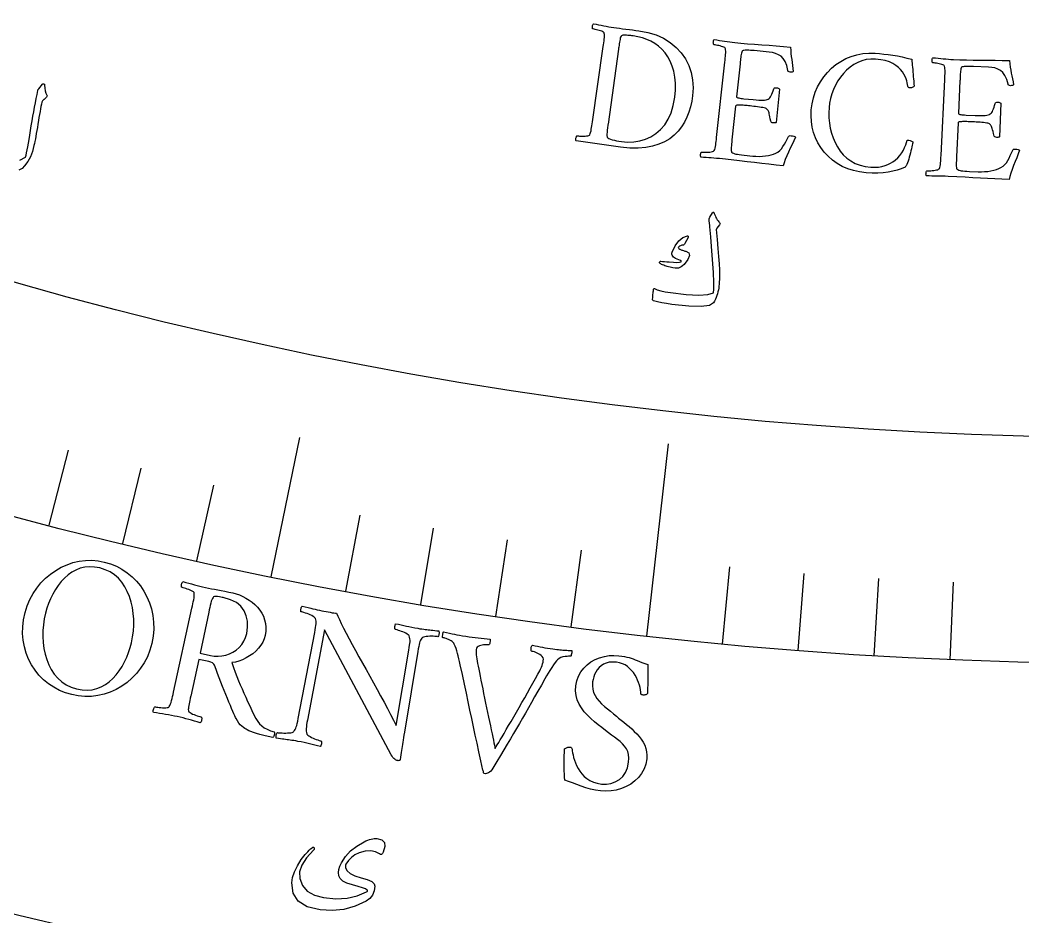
# Model space of a CAD drawing. Header units: millimetres. Extents: x -83 to 83, y -82 to 91.
# Drawn here: x -16.99 to -1.61, y -69.47 to -55.72 of the extents above; entities that cross this region are included whole.
import ezdxf

# ---------------------------------------------------------------- set-up
doc = ezdxf.new("R2010")
doc.units = ezdxf.units.MM
for name, color, linetype in [('CUT_OUTER', 1, 'Continuous'), ('ENGRAVE', 7, 'Continuous'), ('ENGRAVE_FINE', 8, 'Continuous'), ('TEXT', 5, 'Continuous')]:
    doc.layers.add(name, color=color, linetype=linetype)

msp = doc.modelspace()

# ---------------------------------------------------------------- linework, layer by layer
at = {"layer": 'CUT_OUTER'}
msp.add_arc((0, 0), 82.5, 179.648438, 0, dxfattribs=at)
at = {"layer": 'ENGRAVE'}
for points in [[(-13.1389, -64.258), (-12.7026, -62.1241)], [(-7.3814, -65.1708), (-7.0472, -62.2197)]]:
    msp.add_lwpolyline(points, dxfattribs=at)
for radius in [80.85, 80.85, 78.6844, 74.6625, 74.6625, 71.4862, 65.5875, 65.5875, 62.1225]:
    msp.add_circle((0, 0), radius, dxfattribs=at)
at = {"layer": 'ENGRAVE_FINE'}
for points in [[(-16.5449, -63.4664), (-16.2453, -62.3168)], [(-15.4145, -63.7504), (-15.1353, -62.5957)], [(-14.279, -64.0143), (-14.0204, -62.8548)], [(-11.9945, -64.4814), (-11.7772, -63.3134)], [(-10.8462, -64.6845), (-10.6497, -63.5128)], [(-9.6943, -64.8671), (-9.5187, -63.6922)], [(-8.5392, -65.0292), (-8.3846, -63.8513)], [(-6.2212, -65.2918), (-6.1085, -64.1091)], [(-5.0589, -65.3921), (-4.9672, -64.2076)], [(-3.8949, -65.4717), (-3.8244, -64.2858)], [(-2.7297, -65.5307), (-2.6803, -64.3437)]]:
    msp.add_lwpolyline(points, dxfattribs=at)
at = {"layer": 'TEXT'}
for points in [[(-7.5057, -55.8887), (-7.3668, -55.9145), (-7.2399, -55.953), (-7.1248, -56.0043), (-7.0215, -56.0685), (-6.9308, -56.1435), (-6.8533, -56.2272), (-6.7891, -56.3198), (-6.7383, -56.4213), (-6.7014, -56.5297), (-6.6792, -56.6432), (-6.6717, -56.7618), (-6.6791, -56.8855), (-6.6921, -56.9707), (-6.7108, -57.0541), (-6.7354, -57.1358), (-6.7657, -57.2158), (-6.8028, -57.2923), (-6.8477, -57.3636), (-6.9003, -57.4298), (-6.9607, -57.4908), (-7.0296, -57.5451), (-7.1078, -57.5914), (-7.1951, -57.6295), (-7.2917, -57.6596), (-7.3983, -57.6799), (-7.5157, -57.6889), (-7.6437, -57.6866), (-7.7823, -57.6729), (-8.4636, -57.5769), (-8.4675, -57.5696), (-8.4694, -57.5605), (-8.4695, -57.5495), (-8.4677, -57.5368), (-8.4647, -57.5241), (-8.4611, -57.5137), (-8.457, -57.5055), (-8.4523, -57.4995), (-8.4421, -57.5007), (-8.4284, -57.5019), (-8.4112, -57.5031), (-8.3904, -57.5043), (-8.368, -57.505), (-8.346, -57.5048), (-8.3244, -57.5036), (-8.3032, -57.5014), (-8.2845, -57.4983), (-8.2705, -57.4941), (-8.2611, -57.489), (-8.2564, -57.4828), (-8.2489, -57.4657), (-8.2422, -57.446), (-8.2365, -57.4237), (-8.2316, -57.3988), (-8.2271, -57.3721), (-8.2227, -57.3443), (-8.2183, -57.3155), (-8.2139, -57.2856), (-8.0485, -56.1322), (-8.0443, -56.1021), (-8.0404, -56.073), (-8.0368, -56.0447), (-8.0334, -56.0172), (-8.031, -55.9913), (-8.0302, -55.9679), (-8.0309, -55.9469), (-8.0331, -55.9283), (-8.0357, -55.92), (-8.0429, -55.9121), (-8.0549, -55.9045), (-8.0715, -55.8973), (-8.0909, -55.8906), (-8.1108, -55.8843), (-8.1313, -55.8784), (-8.1523, -55.8729), (-8.172, -55.8682), (-8.1884, -55.8645), (-8.2015, -55.8617), (-8.2113, -55.86), (-8.2139, -55.8529), (-8.2155, -55.8439), (-8.2158, -55.8329), (-8.2151, -55.8199), (-8.2131, -55.8072), (-8.2099, -55.7967), (-8.2055, -55.7885), (-8.1999, -55.7826), (-8.1597, -55.79), (-8.1199, -55.7975), (-8.0805, -55.8051), (-8.0414, -55.8128), (-8.0026, -55.8202), (-7.9641, -55.827), (-7.9258, -55.8333), (-7.8878, -55.8389), (-7.8467, -55.8446), (-7.8018, -55.8506), (-7.7532, -55.857), (-7.7009, -55.8636), (-7.648, -55.8702), (-7.5978, -55.8766), (-7.5504, -55.8828), (-7.5057, -55.8887)], [(-7.8153, -56.1707), (-7.9755, -57.3221), (-7.9771, -57.3333), (-7.979, -57.3474), (-7.9814, -57.3644), (-7.9842, -57.3844), (-7.9869, -57.4057), (-7.989, -57.4267), (-7.9906, -57.4475), (-7.9916, -57.468), (-7.9919, -57.4864), (-7.9915, -57.5008), (-7.9904, -57.5113), (-7.9885, -57.5178), (-7.9785, -57.5296), (-7.9622, -57.5405), (-7.9395, -57.5505), (-7.9105, -57.5596), (-7.8776, -57.5678), (-7.8434, -57.5751), (-7.8077, -57.5816), (-7.7707, -57.5871), (-7.6744, -57.5947), (-7.5807, -57.5913), (-7.4896, -57.5768), (-7.4013, -57.5512), (-7.3177, -57.5141), (-7.2406, -57.465), (-7.1701, -57.4039), (-7.1063, -57.3308), (-7.0513, -57.2451), (-7.0075, -57.1462), (-6.9748, -57.0342), (-6.9532, -56.909), (-6.9435, -56.7977), (-6.9426, -56.6942), (-6.9505, -56.5984), (-6.967, -56.5103), (-6.9911, -56.4295), (-7.0214, -56.3554), (-7.058, -56.2881), (-7.101, -56.2275), (-7.1491, -56.1735), (-7.2014, -56.126), (-7.258, -56.0849), (-7.3188, -56.0502), (-7.3827, -56.0215), (-7.449, -55.9982), (-7.5174, -55.9803), (-7.5881, -55.9678), (-7.598, -55.9666), (-7.6112, -55.9651), (-7.6279, -55.9632), (-7.648, -55.9611), (-7.6695, -55.9591), (-7.6904, -55.9578), (-7.7106, -55.957), (-7.7303, -55.9568), (-7.7477, -55.9578), (-7.7612, -55.9603), (-7.7707, -55.9645), (-7.7764, -55.9702), (-7.7821, -55.9847), (-7.7873, -56.0015), (-7.7919, -56.0207), (-7.7961, -56.0422), (-7.7999, -56.0652), (-7.8036, -56.0888), (-7.8072, -56.1129), (-7.8107, -56.1375), (-7.8113, -56.1417), (-7.8119, -56.1458), (-7.8124, -56.15), (-7.813, -56.1541), (-7.8136, -56.1583), (-7.8142, -56.1624), (-7.8147, -56.1666), (-7.8153, -56.1707)], [(-6.0331, -56.0696), (-5.9369, -56.0794), (-5.8358, -56.0884), (-5.7299, -56.0967), (-5.6191, -56.1042), (-5.5066, -56.1117), (-5.3955, -56.1198), (-5.2859, -56.1287), (-5.1777, -56.1382), (-5.1751, -56.1893), (-5.1712, -56.2385), (-5.1661, -56.2856), (-5.1597, -56.3307), (-5.1529, -56.3752), (-5.1465, -56.4203), (-5.1406, -56.4661), (-5.1349, -56.5126), (-5.1435, -56.5179), (-5.1544, -56.5213), (-5.1675, -56.5227), (-5.1828, -56.5222), (-5.1984, -56.5196), (-5.2097, -56.5148), (-5.2167, -56.508), (-5.2193, -56.4992), (-5.2365, -56.4224), (-5.2595, -56.3601), (-5.2882, -56.3123), (-5.3228, -56.279), (-5.3622, -56.2557), (-5.4055, -56.2375), (-5.4527, -56.2245), (-5.5038, -56.2167), (-5.7326, -56.1938), (-5.7425, -56.1929), (-5.7558, -56.1918), (-5.7725, -56.1905), (-5.7926, -56.1891), (-5.8142, -56.1878), (-5.8351, -56.1872), (-5.8554, -56.1871), (-5.875, -56.1876), (-5.8924, -56.1891), (-5.9058, -56.1921), (-5.9152, -56.1965), (-5.9207, -56.2024), (-5.9259, -56.217), (-5.9305, -56.2337), (-5.9345, -56.2526), (-5.9378, -56.2737), (-5.9408, -56.296), (-5.9436, -56.3187), (-5.9463, -56.3418), (-5.9489, -56.3652), (-5.9498, -56.3744), (-5.9507, -56.3826), (-5.9514, -56.3897), (-5.9521, -56.3958), (-6.0055, -56.9016), (-6.0037, -56.9068), (-5.9974, -56.9116), (-5.9866, -56.9157), (-5.9711, -56.9192), (-5.9528, -56.9224), (-5.9334, -56.9253), (-5.9129, -56.9279), (-5.8914, -56.9304), (-5.7507, -56.9447), (-5.705, -56.949), (-5.6646, -56.952), (-5.6295, -56.9537), (-5.5997, -56.9542), (-5.5743, -56.953), (-5.5523, -56.9497), (-5.5337, -56.9443), (-5.5186, -56.9368), (-5.5058, -56.927), (-5.4942, -56.9146), (-5.4837, -56.8997), (-5.4744, -56.8821), (-5.4653, -56.8616), (-5.4555, -56.8376), (-5.4451, -56.8102), (-5.4339, -56.7793), (-5.4297, -56.7712), (-5.4215, -56.7658), (-5.4095, -56.7633), (-5.3936, -56.7635), (-5.3783, -56.7659), (-5.3657, -56.7697), (-5.3556, -56.775), (-5.3481, -56.7819), (-5.3963, -57.2938), (-5.4037, -57.298), (-5.4138, -57.3005), (-5.4265, -57.3015), (-5.4418, -57.3007), (-5.4568, -57.298), (-5.4684, -57.2933), (-5.4767, -57.2863), (-5.4816, -57.2773), (-5.4874, -57.2401), (-5.4928, -57.2085), (-5.4979, -57.1823), (-5.5027, -57.1615), (-5.5072, -57.145), (-5.5116, -57.1312), (-5.516, -57.1203), (-5.5202, -57.1121), (-5.5248, -57.1056), (-5.5299, -57.0996), (-5.5355, -57.0941), (-5.5417, -57.089), (-5.5504, -57.083), (-5.5637, -57.0774), (-5.5815, -57.0722), (-5.6039, -57.0675), (-5.6292, -57.0631), (-5.6557, -57.0589), (-5.6835, -57.0549), (-5.7125, -57.0511), (-5.7418, -57.0475), (-5.7701, -57.0442), (-5.7977, -57.0412), (-5.8243, -57.0384), (-5.8429, -57.0366), (-5.8627, -57.0348), (-5.8838, -57.0331), (-5.906, -57.0314), (-5.9281, -57.03), (-5.9487, -57.029), (-5.9678, -57.0286), (-5.9853, -57.0287), (-6.0001, -57.0299), (-6.0109, -57.0327), (-6.0177, -57.0372), (-6.0204, -57.0433), (-6.075, -57.5602), (-6.0753, -57.5633), (-6.0757, -57.5671), (-6.0762, -57.5716), (-6.0767, -57.5769), (-6.0788, -57.5977), (-6.0811, -57.6214), (-6.0834, -57.6478), (-6.0859, -57.677), (-6.0875, -57.7044), (-6.0871, -57.7254), (-6.0848, -57.7398), (-6.0806, -57.7478), (-6.0668, -57.7582), (-6.0511, -57.7667), (-6.0337, -57.7736), (-6.0145, -57.7786), (-5.9915, -57.7829), (-5.9627, -57.7872), (-5.928, -57.7915), (-5.8875, -57.7959), (-5.7559, -57.8092), (-5.7069, -57.8128), (-5.6581, -57.8139), (-5.6093, -57.8125), (-5.5607, -57.8086), (-5.5145, -57.8022), (-5.473, -57.7932), (-5.4363, -57.7815), (-5.4042, -57.7674), (-5.3718, -57.7485), (-5.3424, -57.725), (-5.3162, -57.6969), (-5.2931, -57.664), (-5.2717, -57.628), (-5.2505, -57.5904), (-5.2295, -57.5512), (-5.2087, -57.5103), (-5.2036, -57.5034), (-5.1951, -57.499), (-5.1833, -57.4969), (-5.1682, -57.4972), (-5.1453, -57.5003), (-5.1268, -57.5051), (-5.1126, -57.5116), (-5.1028, -57.5198), (-5.1278, -57.5746), (-5.1539, -57.631), (-5.181, -57.6891), (-5.2092, -57.7488), (-5.2357, -57.8072), (-5.2579, -57.8615), (-5.2756, -57.9116), (-5.2889, -57.9576), (-5.3996, -57.947), (-5.5099, -57.9356), (-5.6197, -57.9233), (-5.7291, -57.9101), (-5.8418, -57.8964), (-5.9615, -57.8825), (-6.0883, -57.8682), (-6.2222, -57.8536), (-6.2686, -57.8489), (-6.3127, -57.8449), (-6.3544, -57.8416), (-6.3936, -57.8391), (-6.432, -57.8367), (-6.471, -57.8337), (-6.5107, -57.83), (-6.551, -57.8257), (-6.5551, -57.8186), (-6.5573, -57.8096), (-6.5578, -57.7986), (-6.5564, -57.7858), (-6.5538, -57.773), (-6.5506, -57.7625), (-6.5467, -57.7542), (-6.5422, -57.748), (-6.532, -57.7489), (-6.5183, -57.7496), (-6.501, -57.7503), (-6.4802, -57.7508), (-6.4578, -57.7507), (-6.4358, -57.7498), (-6.4142, -57.7478), (-6.3931, -57.745), (-6.3746, -57.7413), (-6.3607, -57.7366), (-6.3515, -57.7312), (-6.347, -57.7248), (-6.3401, -57.7075), (-6.3341, -57.6876), (-6.329, -57.6651), (-6.325, -57.6401), (-6.3214, -57.6132), (-6.3179, -57.5853), (-6.3145, -57.5564), (-6.3111, -57.5263), (-6.184, -56.368), (-6.1808, -56.3379), (-6.1778, -56.3086), (-6.1751, -56.2802), (-6.1727, -56.2526), (-6.1712, -56.2267), (-6.1711, -56.2032), (-6.1725, -56.1823), (-6.1754, -56.1638), (-6.1782, -56.1556), (-6.1857, -56.1479), (-6.1979, -56.1407), (-6.2148, -56.1341), (-6.2343, -56.128), (-6.2544, -56.1223), (-6.2751, -56.1171), (-6.2963, -56.1124), (-6.3162, -56.1083), (-6.3327, -56.1051), (-6.3459, -56.1028), (-6.3557, -56.1015), (-6.3586, -56.0945), (-6.3604, -56.0855), (-6.3611, -56.0745), (-6.3608, -56.0615), (-6.3592, -56.0487), (-6.3564, -56.0381), (-6.3523, -56.0298), (-6.3469, -56.0237), (-6.3065, -56.0298), (-6.2664, -56.0359), (-6.2268, -56.0422), (-6.1874, -56.0486), (-6.1484, -56.0547), (-6.1097, -56.0603), (-6.0712, -56.0652), (-6.0331, -56.0696)], [(-3.8811, -56.2344), (-3.8149, -56.2396), (-3.7474, -56.2462), (-3.6784, -56.2543), (-3.6079, -56.2637), (-3.5365, -56.2753), (-3.4647, -56.2895), (-3.3926, -56.3065), (-3.3201, -56.3262), (-3.3197, -56.3299), (-3.3186, -56.3407), (-3.3166, -56.3587), (-3.3139, -56.384), (-3.3108, -56.4141), (-3.3076, -56.4466), (-3.3045, -56.4816), (-3.3012, -56.5191), (-3.298, -56.5569), (-3.2949, -56.5929), (-3.2918, -56.6272), (-3.2888, -56.6598), (-3.2862, -56.6882), (-3.2845, -56.7101), (-3.2836, -56.7254), (-3.2835, -56.7343), (-3.2838, -56.7398), (-3.2869, -56.7453), (-3.2927, -56.7505), (-3.3013, -56.7556), (-3.3113, -56.7599), (-3.3217, -56.7628), (-3.3323, -56.7643), (-3.3432, -56.7644), (-3.3524, -56.7633), (-3.3609, -56.7612), (-3.3687, -56.7581), (-3.3757, -56.754), (-3.3783, -56.7364), (-3.3826, -56.7144), (-3.3886, -56.6882), (-3.3961, -56.6576), (-3.4065, -56.6245), (-3.421, -56.5904), (-3.4395, -56.5553), (-3.462, -56.5193), (-3.4897, -56.4839), (-3.5234, -56.4507), (-3.5632, -56.4198), (-3.6092, -56.3911), (-3.6624, -56.3662), (-3.7243, -56.3468), (-3.7946, -56.3329), (-3.8736, -56.3245), (-3.9458, -56.3238), (-4.0153, -56.3317), (-4.082, -56.3484), (-4.146, -56.3738), (-4.2067, -56.4066), (-4.2637, -56.4455), (-4.3169, -56.4907), (-4.3664, -56.5421), (-4.4116, -56.5983), (-4.452, -56.658), (-4.4876, -56.7213), (-4.5183, -56.788), (-4.5438, -56.8569), (-4.5637, -56.9263), (-4.5779, -56.9964), (-4.5864, -57.0671), (-4.5901, -57.1464), (-4.5883, -57.2254), (-4.5811, -57.3041), (-4.5684, -57.3825), (-4.55, -57.4593), (-4.5257, -57.5327), (-4.4954, -57.603), (-4.4592, -57.67), (-4.4168, -57.7325), (-4.3684, -57.7891), (-4.3137, -57.8397), (-4.2529, -57.8845), (-4.1857, -57.9219), (-4.112, -57.9504), (-4.0318, -57.9699), (-3.9451, -57.9805), (-3.8841, -57.9822), (-3.8275, -57.9786), (-3.7754, -57.9698), (-3.7277, -57.9557), (-3.684, -57.938), (-3.6439, -57.9183), (-3.6074, -57.8967), (-3.5745, -57.873), (-3.5344, -57.838), (-3.4998, -57.8006), (-3.4707, -57.7607), (-3.4471, -57.7183), (-3.4277, -57.6761), (-3.4113, -57.6365), (-3.398, -57.5995), (-3.3875, -57.5651), (-3.3643, -57.5658), (-3.3424, -57.5706), (-3.3217, -57.5795), (-3.3023, -57.5925), (-3.3036, -57.6046), (-3.3065, -57.6216), (-3.3108, -57.6434), (-3.3166, -57.67), (-3.3235, -57.6996), (-3.3309, -57.7304), (-3.339, -57.7624), (-3.3477, -57.7956), (-3.3568, -57.8284), (-3.3662, -57.8592), (-3.3758, -57.8881), (-3.3856, -57.9151), (-3.3953, -57.9387), (-3.4043, -57.9574), (-3.4127, -57.9713), (-3.4204, -57.9803), (-3.4803, -58.0056), (-3.5438, -58.0267), (-3.611, -58.0438), (-3.6819, -58.0566), (-3.7575, -58.0653), (-3.8388, -58.0696), (-3.9259, -58.0695), (-4.0187, -58.0651), (-4.1176, -58.0537), (-4.2115, -58.0336), (-4.3006, -58.0047), (-4.3847, -57.9672), (-4.463, -57.9221), (-4.535, -57.8708), (-4.6005, -57.8133), (-4.6596, -57.7495), (-4.7117, -57.6806), (-4.7563, -57.6077), (-4.7935, -57.5308), (-4.8232, -57.45), (-4.845, -57.3663), (-4.8582, -57.2806), (-4.8631, -57.1929), (-4.8596, -57.1034), (-4.8473, -57.0092), (-4.8269, -56.9187), (-4.7983, -56.8318), (-4.7615, -56.7485), (-4.7177, -56.6698), (-4.6676, -56.5962), (-4.6114, -56.5278), (-4.549, -56.4646), (-4.4811, -56.4078), (-4.4082, -56.3584), (-4.3304, -56.3165), (-4.2476, -56.2821), (-4.1607, -56.2561), (-4.0707, -56.2395), (-3.9775, -56.2323), (-3.8811, -56.2344)], [(-2.6798, -56.3296), (-2.5832, -56.3336), (-2.4818, -56.3365), (-2.3755, -56.3385), (-2.2645, -56.3394), (-2.1517, -56.3401), (-2.0404, -56.3417), (-1.9304, -56.344), (-1.8219, -56.3471), (-1.8162, -56.3979), (-1.8094, -56.4467), (-1.8014, -56.4934), (-1.7924, -56.5381), (-1.783, -56.5821), (-1.7739, -56.6268), (-1.7652, -56.6721), (-1.7569, -56.7182), (-1.7651, -56.724), (-1.7757, -56.7281), (-1.7887, -56.7303), (-1.804, -56.7307), (-1.8198, -56.7289), (-1.8313, -56.7249), (-1.8387, -56.7185), (-1.8419, -56.7099), (-1.8636, -56.6342), (-1.8903, -56.5734), (-1.9218, -56.5274), (-1.9583, -56.4963), (-1.999, -56.4753), (-2.0433, -56.4597), (-2.0912, -56.4496), (-2.1427, -56.4448), (-2.3724, -56.4356), (-2.3824, -56.4353), (-2.3957, -56.435), (-2.4125, -56.4347), (-2.4327, -56.4345), (-2.4542, -56.4345), (-2.4752, -56.4351), (-2.4954, -56.4362), (-2.515, -56.4379), (-2.5323, -56.4404), (-2.5454, -56.4442), (-2.5546, -56.4492), (-2.5597, -56.4554), (-2.564, -56.4703), (-2.5676, -56.4872), (-2.5704, -56.5063), (-2.5725, -56.5276), (-2.5742, -56.5501), (-2.5756, -56.5729), (-2.5769, -56.5961), (-2.5781, -56.6196), (-2.5785, -56.6289), (-2.5789, -56.6371), (-2.5792, -56.6442), (-2.5795, -56.6503), (-2.6026, -57.1584), (-2.6006, -57.1635), (-2.594, -57.1679), (-2.5829, -57.1713), (-2.5672, -57.174), (-2.5488, -57.176), (-2.5292, -57.1778), (-2.5087, -57.1792), (-2.487, -57.1803), (-2.3457, -57.1863), (-2.2999, -57.1878), (-2.2594, -57.1884), (-2.2243, -57.188), (-2.1945, -57.1867), (-2.1691, -57.184), (-2.1474, -57.1794), (-2.1292, -57.1729), (-2.1146, -57.1645), (-2.1024, -57.154), (-2.0915, -57.1409), (-2.0819, -57.1254), (-2.0736, -57.1073), (-2.0658, -57.0863), (-2.0575, -57.0618), (-2.0487, -57.0338), (-2.0394, -57.0023), (-2.0357, -56.9939), (-2.0278, -56.988), (-2.016, -56.9848), (-2.0001, -56.9841), (-1.9847, -56.9855), (-1.9719, -56.9886), (-1.9615, -56.9933), (-1.9536, -56.9997), (-1.9712, -57.5136), (-1.9783, -57.5182), (-1.9882, -57.5214), (-2.0008, -57.523), (-2.0162, -57.5232), (-2.0313, -57.5214), (-2.0432, -57.5174), (-2.0519, -57.5109), (-2.0573, -57.5022), (-2.0653, -57.4654), (-2.0726, -57.4342), (-2.0793, -57.4083), (-2.0852, -57.3879), (-2.0907, -57.3716), (-2.096, -57.3582), (-2.101, -57.3475), (-2.1057, -57.3396), (-2.1106, -57.3334), (-2.1161, -57.3277), (-2.122, -57.3225), (-2.1286, -57.3178), (-2.1376, -57.3123), (-2.1511, -57.3075), (-2.1692, -57.3034), (-2.1919, -57.3001), (-2.2174, -57.2971), (-2.2441, -57.2945), (-2.2721, -57.2922), (-2.3013, -57.2902), (-2.3307, -57.2884), (-2.3592, -57.2868), (-2.3869, -57.2854), (-2.4137, -57.2841), (-2.4323, -57.2834), (-2.4522, -57.2829), (-2.4733, -57.2824), (-2.4956, -57.282), (-2.5178, -57.2819), (-2.5384, -57.2822), (-2.5575, -57.283), (-2.575, -57.2841), (-2.5897, -57.2862), (-2.6003, -57.2896), (-2.6067, -57.2945), (-2.6091, -57.3008), (-2.6327, -57.82), (-2.6329, -57.8231), (-2.6331, -57.8269), (-2.6333, -57.8315), (-2.6335, -57.8367), (-2.6344, -57.8577), (-2.6352, -57.8814), (-2.636, -57.9079), (-2.6367, -57.9373), (-2.6366, -57.9647), (-2.635, -57.9856), (-2.6319, -57.9999), (-2.6272, -58.0076), (-2.6128, -58.0171), (-2.5966, -58.0247), (-2.5789, -58.0305), (-2.5594, -58.0344), (-2.5362, -58.0373), (-2.5071, -58.0399), (-2.4723, -58.0421), (-2.4316, -58.0441), (-2.2994, -58.0495), (-2.2503, -58.0502), (-2.2015, -58.0484), (-2.1529, -58.0441), (-2.1046, -58.0373), (-2.0589, -58.0281), (-2.018, -58.0166), (-1.982, -58.0029), (-1.9508, -57.9868), (-1.9196, -57.9661), (-1.8917, -57.9409), (-1.8672, -57.9112), (-1.8461, -57.877), (-1.8268, -57.8398), (-1.8079, -57.801), (-1.7893, -57.7606), (-1.771, -57.7186), (-1.7663, -57.7114), (-1.7581, -57.7064), (-1.7464, -57.7036), (-1.7314, -57.703), (-1.7083, -57.7047), (-1.6896, -57.7084), (-1.675, -57.7141), (-1.6648, -57.7217), (-1.6864, -57.7779), (-1.7091, -57.8358), (-1.7327, -57.8953), (-1.7573, -57.9566), (-1.7803, -58.0166), (-1.7991, -58.0721), (-1.8139, -58.1232), (-1.8244, -58.1698), (-1.9355, -58.1659), (-2.0463, -58.161), (-2.1567, -58.1553), (-2.2666, -58.1487), (-2.38, -58.1417), (-2.5003, -58.1349), (-2.6277, -58.1282), (-2.7622, -58.1217), (-2.8089, -58.1197), (-2.8531, -58.1183), (-2.8949, -58.1176), (-2.9342, -58.1174), (-2.9727, -58.1173), (-3.0118, -58.1166), (-3.0516, -58.1153), (-3.0921, -58.1134), (-3.0966, -58.1065), (-3.0994, -58.0976), (-3.1005, -58.0867), (-3.0999, -58.0738), (-3.0981, -58.061), (-3.0955, -58.0503), (-3.0921, -58.0417), (-3.088, -58.0353), (-3.0778, -58.0356), (-3.064, -58.0355), (-3.0467, -58.0351), (-3.0259, -58.0344), (-3.0035, -58.033), (-2.9816, -58.0307), (-2.9602, -58.0275), (-2.9393, -58.0234), (-2.921, -58.0186), (-2.9074, -58.0131), (-2.8986, -58.0071), (-2.8945, -58.0005), (-2.8886, -57.9828), (-2.8838, -57.9626), (-2.8801, -57.9398), (-2.8775, -57.9146), (-2.8756, -57.8876), (-2.8738, -57.8595), (-2.872, -57.8304), (-2.8705, -57.8003), (-2.8127, -56.6364), (-2.8112, -56.6062), (-2.81, -56.5768), (-2.8091, -56.5482), (-2.8083, -56.5206), (-2.8083, -56.4946), (-2.8096, -56.4712), (-2.8122, -56.4503), (-2.8162, -56.432), (-2.8195, -56.424), (-2.8274, -56.4168), (-2.8401, -56.4104), (-2.8573, -56.4048), (-2.8772, -56.3998), (-2.8976, -56.3954), (-2.9185, -56.3914), (-2.94, -56.3879), (-2.9601, -56.3851), (-2.9768, -56.3829), (-2.99, -56.3814), (-2.9999, -56.3806), (-3.0032, -56.3738), (-3.0056, -56.3649), (-3.007, -56.354), (-3.0074, -56.341), (-3.0066, -56.3281), (-3.0044, -56.3174), (-3.0008, -56.3088), (-2.9958, -56.3025), (-2.9551, -56.3061), (-2.9148, -56.3099), (-2.8748, -56.3137), (-2.8351, -56.3178), (-2.7958, -56.3216), (-2.7568, -56.3248), (-2.7181, -56.3275), (-2.6798, -56.3296)], [(-6.3465, -58.6901), (-6.3384, -58.711), (-6.3298, -58.731), (-6.3205, -58.75), (-6.3107, -58.7679), (-6.3002, -58.7849), (-6.289, -58.8009), (-6.2769, -58.816), (-6.264, -58.8301), (-6.2592, -58.8377), (-6.2583, -58.8461), (-6.2611, -58.8553), (-6.2677, -58.8653), (-6.3065, -58.9173), (-6.3103, -58.923), (-6.3131, -58.9279), (-6.315, -58.9319), (-6.3158, -58.9351), (-6.3018, -59.0885), (-6.29, -59.227), (-6.2805, -59.3507), (-6.2732, -59.4595), (-6.2684, -59.5532), (-6.2662, -59.6318), (-6.2666, -59.6953), (-6.2695, -59.7436), (-6.2791, -59.8344), (-6.2837, -59.863), (-6.2898, -59.8916), (-6.2972, -59.9202), (-6.3061, -59.9487), (-6.3165, -59.9771), (-6.3285, -60.0055), (-6.3422, -60.0339), (-6.3575, -60.0622), (-6.4183, -60.1001), (-6.545, -60.1165), (-6.7379, -60.111), (-6.9965, -60.083), (-7.0769, -60.0708), (-7.151, -60.0573), (-7.2189, -60.0426), (-7.2804, -60.0268), (-7.2858, -60.0236), (-7.2894, -60.0196), (-7.2913, -60.0145), (-7.2914, -60.0085), (-7.2896, -59.98), (-7.2878, -59.9541), (-7.286, -59.9307), (-7.2841, -59.91), (-7.2822, -59.8915), (-7.2801, -59.8753), (-7.278, -59.8611), (-7.2758, -59.849), (-7.2741, -59.8423), (-7.2712, -59.8388), (-7.2671, -59.8385), (-7.2617, -59.8414), (-7.2199, -59.8597), (-7.1652, -59.876), (-7.0975, -59.8903), (-7.0169, -59.9024), (-6.775, -59.9302), (-6.5845, -59.9398), (-6.4455, -59.9318), (-6.358, -59.9067), (-6.3521, -59.8503), (-6.3527, -59.7466), (-6.3596, -59.5956), (-6.3727, -59.3974), (-6.3873, -59.1987), (-6.3987, -59.0484), (-6.4071, -58.9464), (-6.4127, -58.8927), (-6.4147, -58.878), (-6.4165, -58.8642), (-6.4183, -58.8514), (-6.4198, -58.8395), (-6.4213, -58.8287), (-6.4227, -58.819), (-6.4239, -58.8106), (-6.4251, -58.8033), (-6.4266, -58.7876), (-6.4255, -58.7728), (-6.4217, -58.7591), (-6.4152, -58.7463), (-6.373, -58.6797), (-6.3696, -58.6753), (-6.3662, -58.6725), (-6.3628, -58.6713), (-6.3593, -58.6718), (-6.3552, -58.6747), (-6.3517, -58.6787), (-6.3488, -58.6838), (-6.3465, -58.6901)], [(-6.7558, -59.0344), (-6.7525, -59.0352), (-6.7497, -59.037), (-6.7474, -59.0396), (-6.7457, -59.043), (-6.7454, -59.046), (-6.7455, -59.0492), (-6.7461, -59.0525), (-6.7472, -59.056), (-6.7969, -59.1497), (-6.8027, -59.1591), (-6.8085, -59.1662), (-6.8143, -59.1709), (-6.82, -59.1733), (-6.8438, -59.1772), (-6.8644, -59.1836), (-6.8818, -59.1925), (-6.896, -59.2039), (-6.8993, -59.2103), (-6.8967, -59.2178), (-6.8882, -59.2266), (-6.8738, -59.2364), (-6.8639, -59.2412), (-6.8537, -59.2458), (-6.8431, -59.2502), (-6.8322, -59.2544), (-6.8207, -59.2584), (-6.8087, -59.2622), (-6.796, -59.2659), (-6.7827, -59.2694), (-6.7384, -59.2943), (-6.728, -59.3361), (-6.7517, -59.395), (-6.8095, -59.4708), (-6.8323, -59.4926), (-6.8541, -59.5092), (-6.8748, -59.5206), (-6.8944, -59.5266), (-6.9154, -59.5285), (-6.9439, -59.527), (-6.98, -59.5219), (-7.0236, -59.5134), (-7.0459, -59.5085), (-7.0668, -59.5031), (-7.0866, -59.4971), (-7.1051, -59.4906), (-7.1223, -59.4838), (-7.1385, -59.4772), (-7.1535, -59.4707), (-7.1673, -59.4643), (-7.1756, -59.4583), (-7.1812, -59.4519), (-7.1843, -59.4451), (-7.1847, -59.4379), (-7.1826, -59.4307), (-7.1786, -59.4259), (-7.1724, -59.4235), (-7.1642, -59.4234), (-7.1384, -59.4248), (-7.1091, -59.4268), (-7.0764, -59.4294), (-7.0403, -59.4326), (-6.9728, -59.4386), (-6.9199, -59.4407), (-6.8814, -59.4389), (-6.8575, -59.4334), (-6.8542, -59.4315), (-6.8523, -59.4288), (-6.8516, -59.4253), (-6.8523, -59.4208), (-6.8536, -59.418), (-6.8563, -59.4152), (-6.8604, -59.4125), (-6.8659, -59.4099), (-6.9178, -59.3907), (-6.9393, -59.3817), (-6.9575, -59.3711), (-6.9721, -59.3591), (-6.9833, -59.3456), (-6.9924, -59.3302), (-6.997, -59.3149), (-6.9971, -59.2996), (-6.9929, -59.2844), (-6.9471, -59.1838), (-6.8924, -59.1086), (-6.8286, -59.0588), (-6.7558, -59.0344)], [(-15.6987, -64.0336), (-15.6034, -64.0618), (-15.5131, -64.0983), (-15.4279, -64.1433), (-15.3475, -64.1968), (-15.2731, -64.2578), (-15.2054, -64.3254), (-15.1446, -64.3996), (-15.0906, -64.4805), (-15.0442, -64.567), (-15.006, -64.6579), (-14.9762, -64.7534), (-14.9547, -64.8535), (-14.9427, -64.9571), (-14.9415, -65.0633), (-14.9511, -65.172), (-14.9715, -65.2834), (-15.0004, -65.387), (-15.0383, -65.4846), (-15.0852, -65.5763), (-15.1411, -65.662), (-15.2046, -65.7412), (-15.2742, -65.8132), (-15.3497, -65.8782), (-15.4313, -65.936), (-15.5176, -65.9856), (-15.6075, -66.0263), (-15.7009, -66.0578), (-15.7978, -66.0803), (-15.8968, -66.0929), (-15.9963, -66.0948), (-16.0965, -66.0861), (-16.1971, -66.0667), (-16.294, -66.038), (-16.3861, -66.0005), (-16.4733, -65.9543), (-16.5555, -65.8995), (-16.6315, -65.8369), (-16.6999, -65.7678), (-16.7608, -65.6922), (-16.8142, -65.61), (-16.8593, -65.5224), (-16.8956, -65.4305), (-16.923, -65.3342), (-16.9417, -65.2337), (-16.9505, -65.1301), (-16.9485, -65.0245), (-16.9358, -64.9171), (-16.9123, -64.8077), (-16.8804, -64.705), (-16.84, -64.6081), (-16.791, -64.5172), (-16.7335, -64.4321), (-16.669, -64.3537), (-16.5992, -64.2825), (-16.5238, -64.2186), (-16.4431, -64.162), (-16.358, -64.1135), (-16.2698, -64.0739), (-16.1783, -64.0431), (-16.0836, -64.0212), (-15.9874, -64.0089), (-15.8911, -64.0069), (-15.7949, -64.0151), (-15.6987, -64.0336)], [(-15.7657, -64.1247), (-15.8467, -64.1098), (-15.924, -64.1056), (-15.9977, -64.1123), (-16.0677, -64.1297), (-16.1339, -64.1563), (-16.1962, -64.1901), (-16.2546, -64.2312), (-16.3092, -64.2795), (-16.3597, -64.3338), (-16.4064, -64.3929), (-16.449, -64.4565), (-16.4876, -64.5249), (-16.5221, -64.5962), (-16.5523, -64.6686), (-16.5781, -64.742), (-16.5995, -64.8167), (-16.6189, -64.9047), (-16.6323, -64.9942), (-16.6398, -65.0849), (-16.6412, -65.177), (-16.6363, -65.2685), (-16.6248, -65.3577), (-16.6066, -65.4444), (-16.5819, -65.5287), (-16.5502, -65.6088), (-16.5114, -65.6832), (-16.4655, -65.7517), (-16.4125, -65.8145), (-16.352, -65.8695), (-16.2835, -65.915), (-16.207, -65.951), (-16.1226, -65.9774), (-16.0393, -65.9927), (-15.9599, -65.9969), (-15.8845, -65.9902), (-15.813, -65.9725), (-15.7455, -65.9454), (-15.6819, -65.9106), (-15.6224, -65.8681), (-15.5668, -65.8179), (-15.5155, -65.7615), (-15.4686, -65.7007), (-15.4263, -65.6353), (-15.3884, -65.5654), (-15.355, -65.4929), (-15.3262, -65.4194), (-15.3018, -65.3451), (-15.2819, -65.27), (-15.2643, -65.1816), (-15.2527, -65.0922), (-15.2472, -65.0019), (-15.2476, -64.9105), (-15.2542, -64.8199), (-15.2674, -64.7318), (-15.2871, -64.6462), (-15.3133, -64.5631), (-15.346, -64.4842), (-15.3852, -64.4113), (-15.4309, -64.3442), (-15.4832, -64.2831), (-15.5424, -64.2296), (-15.6093, -64.1854), (-15.6837, -64.1505), (-15.7657, -64.1247)], [(-13.7255, -64.508), (-13.6756, -64.5208), (-13.6257, -64.5381), (-13.576, -64.5596), (-13.5265, -64.5856), (-13.4784, -64.6155), (-13.4331, -64.6488), (-13.3907, -64.6855), (-13.3511, -64.7256), (-13.3156, -64.769), (-13.2852, -64.8155), (-13.2599, -64.8652), (-13.2399, -64.9181), (-13.2262, -64.9739), (-13.2202, -65.0324), (-13.2219, -65.0936), (-13.2313, -65.1574), (-13.246, -65.2106), (-13.268, -65.2614), (-13.2973, -65.31), (-13.334, -65.3563), (-13.3762, -65.3994), (-13.4221, -65.4385), (-13.4716, -65.4736), (-13.5247, -65.5046), (-13.5796, -65.5309), (-13.6343, -65.5515), (-13.689, -65.5664), (-13.7434, -65.5756), (-13.7174, -65.6492), (-13.6915, -65.7199), (-13.6657, -65.7877), (-13.6401, -65.8527), (-13.6141, -65.9162), (-13.5872, -65.9796), (-13.5594, -66.043), (-13.5308, -66.1064), (-13.5007, -66.1714), (-13.4689, -66.2398), (-13.4353, -66.3116), (-13.3997, -66.3867), (-13.3745, -66.4342), (-13.3468, -66.4765), (-13.3165, -66.5137), (-13.2838, -66.5456), (-13.2464, -66.5735), (-13.202, -66.5982), (-13.1507, -66.6199), (-13.0925, -66.6384), (-13.0889, -66.647), (-13.0882, -66.6578), (-13.0903, -66.6709), (-13.0954, -66.6863), (-13.1013, -66.701), (-13.1062, -66.7124), (-13.11, -66.7203), (-13.1127, -66.7248), (-13.1861, -66.7096), (-13.2528, -66.6943), (-13.3128, -66.6788), (-13.3659, -66.6632), (-13.4123, -66.648), (-13.4516, -66.6335), (-13.484, -66.6198), (-13.5093, -66.6069), (-13.5251, -66.5963), (-13.5437, -66.5833), (-13.565, -66.568), (-13.589, -66.5502), (-13.6137, -66.5287), (-13.637, -66.502), (-13.6587, -66.4702), (-13.679, -66.4332), (-13.6871, -66.4156), (-13.698, -66.3913), (-13.7115, -66.3604), (-13.7277, -66.3229), (-13.746, -66.2799), (-13.7658, -66.2325), (-13.7871, -66.1808), (-13.8099, -66.1247), (-13.8337, -66.0654), (-13.8583, -66.0041), (-13.8837, -65.9408), (-13.9097, -65.8756), (-13.9358, -65.8097), (-13.9611, -65.7445), (-13.9858, -65.6801), (-14.0097, -65.6164), (-14.0212, -65.5969), (-14.0392, -65.5809), (-14.0635, -65.5684), (-14.0942, -65.5594), (-14.2512, -65.5255), (-14.3737, -66.0887), (-14.3747, -66.0933), (-14.3757, -66.098), (-14.3767, -66.1026), (-14.3777, -66.1072), (-14.3788, -66.1119), (-14.3798, -66.1165), (-14.3808, -66.1212), (-14.3818, -66.1258), (-14.3879, -66.1545), (-14.3936, -66.182), (-14.3988, -66.2081), (-14.4035, -66.2329), (-14.4072, -66.2561), (-14.4095, -66.2774), (-14.4103, -66.2967), (-14.4097, -66.3142), (-14.4059, -66.3229), (-14.3973, -66.3323), (-14.384, -66.3423), (-14.3659, -66.3529), (-14.3449, -66.3634), (-14.3229, -66.3731), (-14.3, -66.382), (-14.276, -66.3901), (-14.2534, -66.397), (-14.2346, -66.4026), (-14.2196, -66.4067), (-14.2084, -66.4094), (-14.2057, -66.4177), (-14.2046, -66.4281), (-14.2049, -66.4405), (-14.2067, -66.4551), (-14.2099, -66.4694), (-14.2143, -66.481), (-14.22, -66.4899), (-14.2269, -66.4961), (-14.2726, -66.4832), (-14.3174, -66.4706), (-14.3613, -66.4585), (-14.4042, -66.4466), (-14.4469, -66.4352), (-14.4904, -66.4242), (-14.5346, -66.4137), (-14.5795, -66.4035), (-14.6234, -66.3942), (-14.6679, -66.3853), (-14.7128, -66.3768), (-14.7583, -66.3689), (-14.8043, -66.3612), (-14.8506, -66.3536), (-14.8974, -66.346), (-14.9447, -66.3385), (-14.9484, -66.33), (-14.9498, -66.3195), (-14.9489, -66.3071), (-14.9458, -66.2928), (-14.9413, -66.2788), (-14.9364, -66.2673), (-14.931, -66.2584), (-14.9252, -66.252), (-14.9138, -66.2543), (-14.8985, -66.2568), (-14.8791, -66.2597), (-14.8556, -66.2628), (-14.8304, -66.2655), (-14.8055, -66.2671), (-14.781, -66.2676), (-14.7569, -66.267), (-14.7355, -66.2651), (-14.7193, -66.2616), (-14.7083, -66.2565), (-14.7025, -66.2499), (-14.6925, -66.2312), (-14.6833, -66.2095), (-14.6749, -66.1849), (-14.6672, -66.1572), (-14.6599, -66.1274), (-14.6525, -66.0964), (-14.645, -66.0641), (-14.6375, -66.0307), (-14.3548, -64.7407), (-14.3474, -64.7072), (-14.3405, -64.6746), (-14.334, -64.6429), (-14.3278, -64.6121), (-14.3229, -64.5831), (-14.3199, -64.5567), (-14.3189, -64.5329), (-14.3199, -64.5117), (-14.322, -64.5021), (-14.3295, -64.4925), (-14.3424, -64.483), (-14.3607, -64.4734), (-14.3818, -64.4641), (-14.4035, -64.4553), (-14.4257, -64.447), (-14.4484, -64.4392), (-14.4696, -64.4323), (-14.4874, -64.4268), (-14.5016, -64.4227), (-14.5125, -64.4199), (-14.5149, -64.4117), (-14.5158, -64.4013), (-14.5153, -64.3889), (-14.5133, -64.3743), (-14.51, -64.36), (-14.5055, -64.3485), (-14.4998, -64.3396), (-14.493, -64.3334), (-14.4483, -64.3452), (-14.4042, -64.357), (-14.3607, -64.3689), (-14.3178, -64.3808), (-14.2752, -64.3923), (-14.2327, -64.4033), (-14.1903, -64.4135), (-14.1479, -64.4232), (-14.1031, -64.4328), (-14.0565, -64.4424), (-14.0081, -64.4519), (-13.9579, -64.4614), (-13.9051, -64.4713), (-13.8488, -64.4825), (-13.7889, -64.4947), (-13.7255, -64.508)], [(-13.5156, -65.1281), (-13.5025, -65.032), (-13.5044, -64.9421), (-13.5212, -64.8583), (-13.553, -64.7807), (-13.6027, -64.7122), (-13.6732, -64.6559), (-13.7647, -64.6116), (-13.8771, -64.5792), (-13.8926, -64.5761), (-13.9118, -64.5726), (-13.9346, -64.5687), (-13.9612, -64.5643), (-13.9869, -64.5616), (-14.0072, -64.5625), (-14.0222, -64.5669), (-14.0318, -64.575), (-14.0407, -64.5901), (-14.0494, -64.6104), (-14.0578, -64.6358), (-14.066, -64.6664), (-14.0739, -64.6996), (-14.0817, -64.733), (-14.0893, -64.7667), (-14.0968, -64.8007), (-14.231, -65.4326), (-14.0711, -65.4672), (-14.0126, -65.4762), (-13.954, -65.4781), (-13.8953, -65.4729), (-13.8366, -65.4605), (-13.7796, -65.4414), (-13.7264, -65.4158), (-13.6769, -65.3837), (-13.631, -65.3451), (-13.5909, -65.3002), (-13.5582, -65.2491), (-13.5331, -65.1917), (-13.5156, -65.1281)], [(-12.3641, -64.7795), (-12.3308, -64.7858), (-12.2979, -64.7921), (-12.2654, -64.7983), (-12.2332, -64.8043), (-12.2033, -64.8098), (-12.1775, -64.814), (-12.1558, -64.8171), (-12.1382, -64.819), (-12.1193, -64.8634), (-12.0949, -64.9165), (-12.065, -64.9782), (-12.0294, -65.0486), (-11.9893, -65.126), (-11.9458, -65.2085), (-11.8986, -65.2963), (-11.8479, -65.3893), (-11.7949, -65.4857), (-11.7408, -65.5836), (-11.6855, -65.683), (-11.6292, -65.784), (-11.5727, -65.8853), (-11.517, -65.9857), (-11.4622, -66.0854), (-11.4083, -66.1842), (-11.3567, -66.2801), (-11.3089, -66.3711), (-11.2649, -66.4572), (-11.2248, -66.5383), (-11.0299, -65.3829), (-11.0236, -65.3444), (-11.0184, -65.3102), (-11.0144, -65.2802), (-11.0114, -65.2544), (-11.0104, -65.231), (-11.0123, -65.2084), (-11.0171, -65.1866), (-11.0247, -65.1654), (-11.0303, -65.1565), (-11.0405, -65.1471), (-11.0553, -65.137), (-11.0748, -65.1264), (-11.0969, -65.1158), (-11.1197, -65.1059), (-11.1432, -65.0966), (-11.1674, -65.0881), (-11.1904, -65.0806), (-11.2104, -65.0747), (-11.2272, -65.0702), (-11.241, -65.0674), (-11.2447, -65.0578), (-11.2465, -65.0467), (-11.2462, -65.0342), (-11.2439, -65.0203), (-11.2406, -65.0067), (-11.2376, -64.9952), (-11.2347, -64.986), (-11.232, -64.9789), (-11.1887, -64.9881), (-11.1467, -64.9972), (-11.1061, -65.0063), (-11.0669, -65.0153), (-11.027, -65.0242), (-10.9846, -65.0328), (-10.9396, -65.0413), (-10.892, -65.0496), (-10.8584, -65.0551), (-10.8281, -65.0599), (-10.801, -65.0639), (-10.7771, -65.0672), (-10.7546, -65.07), (-10.7317, -65.0727), (-10.7083, -65.0752), (-10.6846, -65.0776), (-10.6594, -65.0801), (-10.6317, -65.083), (-10.6016, -65.0864), (-10.5689, -65.0901), (-10.5672, -65.0976), (-10.5661, -65.1066), (-10.5656, -65.1171), (-10.5658, -65.1291), (-10.5673, -65.1417), (-10.5706, -65.154), (-10.5759, -65.1659), (-10.5831, -65.1776), (-10.5946, -65.1761), (-10.6105, -65.1747), (-10.6311, -65.1734), (-10.6561, -65.1721), (-10.6832, -65.1714), (-10.7099, -65.1717), (-10.7362, -65.1731), (-10.762, -65.1756), (-10.7854, -65.1792), (-10.8044, -65.1842), (-10.8188, -65.1906), (-10.8287, -65.1982), (-10.8412, -65.2144), (-10.8517, -65.2321), (-10.86, -65.2514), (-10.8662, -65.2723), (-10.8717, -65.2966), (-10.8776, -65.3266), (-10.8841, -65.362), (-10.8911, -65.403), (-11.0977, -66.6432), (-11.1047, -66.6855), (-11.1113, -66.7252), (-11.1175, -66.7621), (-11.1231, -66.7962), (-11.1285, -66.8288), (-11.1335, -66.8607), (-11.1382, -66.8921), (-11.1426, -66.923), (-11.147, -66.9549), (-11.1517, -66.9893), (-11.1565, -67.0263), (-11.1616, -67.0659), (-11.1649, -67.0712), (-11.1696, -67.075), (-11.1756, -67.0774), (-11.1831, -67.0784), (-11.1906, -67.0786), (-11.1969, -67.0785), (-11.2019, -67.0783), (-11.2057, -67.0778), (-11.2129, -67.0756), (-11.222, -67.0711), (-11.2329, -67.0643), (-11.2456, -67.0551), (-11.2593, -67.0432), (-11.273, -67.028), (-11.2868, -67.0096), (-11.3007, -66.988), (-12.3222, -65.0744), (-12.5838, -66.4559), (-12.5907, -66.4942), (-12.5962, -66.5281), (-12.6003, -66.5577), (-12.6029, -66.5829), (-12.6037, -66.6056), (-12.6021, -66.6277), (-12.5982, -66.6493), (-12.5919, -66.6703), (-12.5864, -66.6793), (-12.5764, -66.689), (-12.5618, -66.6993), (-12.5427, -66.7102), (-12.5208, -66.7213), (-12.4981, -66.7319), (-12.4744, -66.7421), (-12.4498, -66.7518), (-12.4264, -66.7604), (-12.4061, -66.7672), (-12.3888, -66.7722), (-12.3747, -66.7754), (-12.3708, -66.785), (-12.3688, -66.7959), (-12.3686, -66.808), (-12.3702, -66.8213), (-12.3731, -66.8345), (-12.3764, -66.846), (-12.3803, -66.8557), (-12.3846, -66.8638), (-12.4288, -66.8525), (-12.4715, -66.8416), (-12.5126, -66.8312), (-12.5522, -66.8212), (-12.5924, -66.8116), (-12.6355, -66.8019), (-12.6814, -66.7923), (-12.7302, -66.7827), (-12.7635, -66.7766), (-12.7943, -66.7713), (-12.8226, -66.7669), (-12.8484, -66.7633), (-12.8728, -66.7602), (-12.8969, -66.7572), (-12.9205, -66.7542), (-12.9437, -66.7513), (-12.9684, -66.7482), (-12.9965, -66.7443), (-13.0278, -66.7398), (-13.0625, -66.7346), (-13.0641, -66.7271), (-13.065, -66.718), (-13.0652, -66.7075), (-13.0646, -66.6955), (-13.0628, -66.683), (-13.059, -66.6708), (-13.0532, -66.659), (-13.0455, -66.6476), (-13.0339, -66.6494), (-13.0177, -66.651), (-12.9971, -66.6525), (-12.972, -66.6539), (-12.9446, -66.6548), (-12.9173, -66.6548), (-12.89, -66.6541), (-12.8628, -66.6525), (-12.8382, -66.6497), (-12.8188, -66.6452), (-12.8046, -66.6392), (-12.7955, -66.6316), (-12.7822, -66.6159), (-12.7709, -66.5988), (-12.7616, -66.5803), (-12.7543, -66.5605), (-12.7477, -66.5371), (-12.7406, -66.5079), (-12.733, -66.473), (-12.7249, -66.4323), (-12.4722, -65.1135), (-12.4647, -65.0726), (-12.4588, -65.0371), (-12.4545, -65.0069), (-12.4518, -64.982), (-12.4511, -64.9602), (-12.4527, -64.9391), (-12.4566, -64.9188), (-12.4628, -64.8992), (-12.4682, -64.8888), (-12.4789, -64.878), (-12.4948, -64.8668), (-12.516, -64.8552), (-12.54, -64.8438), (-12.5643, -64.8333), (-12.589, -64.8238), (-12.6141, -64.8152), (-12.6374, -64.8078), (-12.6566, -64.802), (-12.6718, -64.7979), (-12.6829, -64.7953), (-12.6856, -64.7818), (-12.6864, -64.7688), (-12.6853, -64.7561), (-12.6823, -64.7438), (-12.6783, -64.7324), (-12.6743, -64.7228), (-12.6701, -64.7147), (-12.6659, -64.7083), (-12.617, -64.7195), (-12.5731, -64.73), (-12.5341, -64.7397), (-12.5001, -64.7485), (-12.468, -64.7569), (-12.4346, -64.7648), (-12.4, -64.7723), (-12.3641, -64.7795)], [(-10.1552, -65.1719), (-10.1065, -65.1792), (-10.0586, -65.1857), (-10.0112, -65.1915), (-9.9646, -65.1965), (-9.9185, -65.2013), (-9.8728, -65.2061), (-9.8275, -65.211), (-9.7826, -65.2161), (-9.7812, -65.2242), (-9.7812, -65.2351), (-9.7826, -65.2488), (-9.7853, -65.2653), (-9.789, -65.2811), (-9.7929, -65.2926), (-9.7973, -65.2998), (-9.8019, -65.3028), (-9.8102, -65.3021), (-9.8226, -65.3018), (-9.8391, -65.3018), (-9.8599, -65.3021), (-9.8825, -65.3035), (-9.9049, -65.3065), (-9.9269, -65.3112), (-9.9485, -65.3175), (-9.9678, -65.3265), (-9.9825, -65.3392), (-9.9926, -65.3555), (-9.9982, -65.3756), (-9.9996, -65.4078), (-9.9961, -65.4544), (-9.9877, -65.5154), (-9.9744, -65.5907), (-9.9666, -65.63), (-9.9576, -65.6753), (-9.9474, -65.7266), (-9.9358, -65.7839), (-9.9233, -65.8457), (-9.9102, -65.9107), (-9.8965, -65.9787), (-9.8823, -66.0497), (-9.8677, -66.1224), (-9.8528, -66.195), (-9.8376, -66.2677), (-9.8223, -66.3404), (-9.8071, -66.4117), (-9.7927, -66.4801), (-9.7789, -66.5455), (-9.7659, -66.608), (-9.7539, -66.6663), (-9.743, -66.719), (-9.7333, -66.7661), (-9.7247, -66.8077), (-9.7176, -66.842), (-9.7121, -66.8675), (-9.7084, -66.8842), (-9.7065, -66.8919), (-9.7, -66.882), (-9.6887, -66.8637), (-9.6727, -66.8371), (-9.6518, -66.8023), (-9.6271, -66.7605), (-9.5994, -66.7134), (-9.5687, -66.6609), (-9.5352, -66.6031), (-9.4993, -66.5409), (-9.4616, -66.4756), (-9.4221, -66.4072), (-9.3808, -66.3355), (-9.3386, -66.262), (-9.2961, -66.188), (-9.2535, -66.1133), (-9.2106, -66.038), (-9.1683, -65.9636), (-9.1274, -65.8913), (-9.0879, -65.8213), (-9.0497, -65.7534), (-9.0355, -65.7278), (-9.022, -65.7013), (-9.0092, -65.6739), (-8.9971, -65.6456), (-8.9864, -65.6178), (-8.978, -65.5922), (-8.9719, -65.5687), (-8.968, -65.5473), (-8.9673, -65.5234), (-8.9723, -65.5019), (-8.9829, -65.4829), (-8.9992, -65.4663), (-9.0187, -65.4518), (-9.0393, -65.4391), (-9.0609, -65.4284), (-9.0836, -65.4194), (-9.105, -65.4123), (-9.1229, -65.4068), (-9.1374, -65.4029), (-9.1483, -65.4008), (-9.153, -65.3951), (-9.1556, -65.3858), (-9.1562, -65.373), (-9.1547, -65.3567), (-9.1516, -65.3403), (-9.1474, -65.327), (-9.1421, -65.3168), (-9.1356, -65.3099), (-9.095, -65.3172), (-9.0556, -65.3246), (-9.0173, -65.332), (-8.9802, -65.3394), (-8.943, -65.3466), (-8.9047, -65.3533), (-8.8651, -65.3596), (-8.8242, -65.3654), (-8.7907, -65.3699), (-8.7608, -65.3736), (-8.7345, -65.3766), (-8.7119, -65.3789), (-8.6911, -65.3808), (-8.6705, -65.3824), (-8.6501, -65.3838), (-8.6299, -65.385), (-8.6085, -65.3862), (-8.5849, -65.3877), (-8.559, -65.3895), (-8.5307, -65.3916), (-8.5293, -65.3998), (-8.5293, -65.411), (-8.531, -65.4251), (-8.5342, -65.4423), (-8.5381, -65.4585), (-8.5417, -65.47), (-8.5452, -65.4768), (-8.5483, -65.4787), (-8.5607, -65.4781), (-8.5792, -65.4787), (-8.604, -65.4804), (-8.635, -65.4833), (-8.6678, -65.489), (-8.6978, -65.499), (-8.725, -65.5133), (-8.7495, -65.532), (-8.7671, -65.5498), (-8.7878, -65.5752), (-8.8118, -65.6085), (-8.839, -65.6495), (-8.8671, -65.6939), (-8.8937, -65.7375), (-8.9189, -65.7804), (-8.9426, -65.8224), (-8.9975, -65.9198), (-9.0502, -66.0131), (-9.1007, -66.1022), (-9.149, -66.1873), (-9.1959, -66.2695), (-9.2422, -66.3502), (-9.288, -66.4293), (-9.3333, -66.5069), (-9.3788, -66.5845), (-9.4252, -66.6635), (-9.4725, -66.744), (-9.5206, -66.8259), (-9.5708, -66.9107), (-9.6241, -66.9998), (-9.6806, -67.0933), (-9.7402, -67.1911), (-9.7571, -67.2166), (-9.7739, -67.2374), (-9.7907, -67.2533), (-9.8073, -67.2645), (-9.8238, -67.2719), (-9.8401, -67.2765), (-9.8563, -67.2784), (-9.8722, -67.2774), (-9.8765, -67.2755), (-9.8801, -67.2711), (-9.8829, -67.2641), (-9.885, -67.2547), (-9.8867, -67.2448), (-9.8887, -67.2362), (-9.8909, -67.229), (-9.8932, -67.2231), (-9.9246, -67.0815), (-9.9547, -66.9447), (-9.9835, -66.8126), (-10.011, -66.6853), (-10.038, -66.5599), (-10.065, -66.4334), (-10.0921, -66.3058), (-10.1193, -66.1773), (-10.1473, -66.0448), (-10.1772, -65.9056), (-10.2087, -65.7597), (-10.242, -65.6071), (-10.2519, -65.5603), (-10.262, -65.5158), (-10.2723, -65.4738), (-10.2827, -65.4341), (-10.2937, -65.3962), (-10.306, -65.3599), (-10.3195, -65.3249), (-10.3341, -65.2913), (-10.3414, -65.2779), (-10.352, -65.2652), (-10.3658, -65.2532), (-10.3829, -65.2419), (-10.4015, -65.2315), (-10.4202, -65.2223), (-10.4389, -65.2143), (-10.4575, -65.2075), (-10.475, -65.2019), (-10.4901, -65.1974), (-10.5028, -65.1942), (-10.5132, -65.1921), (-10.5141, -65.1893), (-10.5138, -65.1812), (-10.5122, -65.1679), (-10.5094, -65.1494), (-10.5062, -65.1308), (-10.5034, -65.1171), (-10.501, -65.1084), (-10.4991, -65.1046), (-10.4495, -65.1143), (-10.4044, -65.1234), (-10.3637, -65.132), (-10.3274, -65.14), (-10.2911, -65.1479), (-10.2503, -65.1558), (-10.205, -65.1638), (-10.1552, -65.1719)], [(-7.8098, -65.4689), (-7.7642, -65.475), (-7.7228, -65.482), (-7.6856, -65.4898), (-7.6526, -65.4986), (-7.6216, -65.5083), (-7.5903, -65.519), (-7.5587, -65.5307), (-7.5268, -65.5435), (-7.4928, -65.5573), (-7.4548, -65.5724), (-7.4129, -65.5887), (-7.3669, -65.6062), (-7.3649, -65.6675), (-7.364, -65.7296), (-7.3641, -65.7927), (-7.3653, -65.8566), (-7.367, -65.9168), (-7.3688, -65.9689), (-7.3707, -66.0128), (-7.3726, -66.0485), (-7.3736, -66.0559), (-7.378, -66.0619), (-7.3858, -66.0665), (-7.397, -66.0697), (-7.4092, -66.0718), (-7.4202, -66.0731), (-7.4298, -66.0735), (-7.4382, -66.0731), (-7.4484, -66.0711), (-7.4573, -66.0677), (-7.4648, -66.0629), (-7.471, -66.0566), (-7.4723, -66.0266), (-7.4764, -65.9938), (-7.4834, -65.9584), (-7.4932, -65.9202), (-7.5059, -65.8809), (-7.5215, -65.8421), (-7.5401, -65.8037), (-7.5617, -65.7658), (-7.5863, -65.7294), (-7.6138, -65.6956), (-7.6444, -65.6644), (-7.678, -65.6359), (-7.7147, -65.6114), (-7.7546, -65.5922), (-7.7975, -65.5785), (-7.8437, -65.5701), (-7.9025, -65.5664), (-7.9555, -65.5702), (-8.0028, -65.5814), (-8.0443, -65.6), (-8.0807, -65.6242), (-8.1126, -65.6522), (-8.1398, -65.684), (-8.1624, -65.7194), (-8.1808, -65.7569), (-8.1953, -65.7943), (-8.2058, -65.8319), (-8.2125, -65.8696), (-8.2159, -65.9288), (-8.2106, -65.9839), (-8.1968, -66.0349), (-8.1743, -66.0818), (-8.1452, -66.1256), (-8.1116, -66.1677), (-8.0733, -66.2078), (-8.0304, -66.2462), (-7.9851, -66.2837), (-7.9396, -66.3217), (-7.8938, -66.36), (-7.8479, -66.3988), (-7.8124, -66.4275), (-7.7749, -66.4576), (-7.7357, -66.4891), (-7.6946, -66.5219), (-7.653, -66.5562), (-7.6123, -66.592), (-7.5726, -66.6292), (-7.5337, -66.6678), (-7.4974, -66.7083), (-7.4653, -66.7508), (-7.4373, -66.7954), (-7.4135, -66.8422), (-7.3953, -66.8911), (-7.384, -66.9423), (-7.3798, -66.9956), (-7.3825, -67.0511), (-7.3972, -67.1315), (-7.4231, -67.2056), (-7.4601, -67.2735), (-7.5082, -67.3351), (-7.565, -67.3897), (-7.6278, -67.4364), (-7.6966, -67.4752), (-7.7714, -67.5061), (-7.8499, -67.5284), (-7.9295, -67.5415), (-8.0103, -67.5454), (-8.0923, -67.5402), (-8.169, -67.5287), (-8.2439, -67.513), (-8.3168, -67.4931), (-8.3878, -67.469), (-8.4559, -67.4437), (-8.5205, -67.4204), (-8.5814, -67.3991), (-8.6388, -67.3798), (-8.6421, -67.3323), (-8.6445, -67.2833), (-8.6462, -67.2328), (-8.647, -67.1808), (-8.6472, -67.1297), (-8.6471, -67.0818), (-8.6465, -67.0372), (-8.6456, -66.9958), (-8.6444, -66.9598), (-8.6433, -66.9314), (-8.6421, -66.9106), (-8.6409, -66.8974), (-8.6317, -66.8909), (-8.6221, -66.8851), (-8.612, -66.8799), (-8.6013, -66.8754), (-8.5904, -66.8719), (-8.5794, -66.8698), (-8.5684, -66.8691), (-8.5575, -66.8698), (-8.5449, -66.8732), (-8.5356, -66.8798), (-8.5294, -66.8896), (-8.5265, -66.9025), (-8.5236, -66.9273), (-8.5186, -66.9566), (-8.5116, -66.9903), (-8.5026, -67.0285), (-8.4907, -67.0694), (-8.4754, -67.1113), (-8.4566, -67.1543), (-8.4343, -67.1983), (-8.4078, -67.2414), (-8.3765, -67.2817), (-8.3404, -67.3192), (-8.2996, -67.3539), (-8.253, -67.384), (-8.1997, -67.408), (-8.1399, -67.4257), (-8.0735, -67.4372), (-8.0007, -67.4396), (-7.9311, -67.4289), (-7.865, -67.4053), (-7.8021, -67.3687), (-7.7474, -67.3197), (-7.7054, -67.2591), (-7.6761, -67.1868), (-7.6595, -67.1029), (-7.6562, -67.0416), (-7.661, -66.9864), (-7.6738, -66.9375), (-7.6947, -66.8949), (-7.7219, -66.8563), (-7.7536, -66.8195), (-7.79, -66.7846), (-7.8308, -66.7516), (-7.8747, -66.7189), (-7.9203, -66.6852), (-7.9675, -66.6505), (-8.0163, -66.6147), (-8.0704, -66.5722), (-8.1252, -66.5277), (-8.1806, -66.4814), (-8.2368, -66.433), (-8.2906, -66.3822), (-8.3389, -66.3281), (-8.3818, -66.2709), (-8.4194, -66.2106), (-8.4486, -66.1468), (-8.4665, -66.0793), (-8.4734, -66.008), (-8.469, -65.9329), (-8.4536, -65.8546), (-8.4282, -65.7829), (-8.3929, -65.7179), (-8.3477, -65.6595), (-8.2949, -65.6082), (-8.2367, -65.5646), (-8.173, -65.5285), (-8.1039, -65.5001), (-8.0317, -65.4797), (-7.9586, -65.4677), (-7.8847, -65.4641), (-7.8098, -65.4689)], [(-11.4801, -68.507), (-11.5416, -68.4742), (-11.6142, -68.461), (-11.6979, -68.4674), (-11.7929, -68.4934), (-11.8554, -68.5229), (-11.91, -68.5615), (-11.9566, -68.6093), (-11.9953, -68.6662), (-12.0002, -68.6781), (-12.0027, -68.6909), (-12.0028, -68.7047), (-12.0004, -68.7194), (-11.9758, -68.7682), (-11.9276, -68.8101), (-11.8558, -68.8451), (-11.7602, -68.8732), (-11.6657, -68.8998), (-11.5989, -68.9302), (-11.5599, -68.9644), (-11.5485, -69.0025), (-11.559, -69.0766), (-11.5846, -69.1398), (-11.6254, -69.1922), (-11.6814, -69.2337), (-11.8505, -69.3106), (-12.0253, -69.3583), (-12.2055, -69.3769), (-12.3911, -69.3663), (-12.587, -69.3169), (-12.7244, -69.2309), (-12.8033, -69.1085), (-12.8238, -68.9499), (-12.8113, -68.8673), (-12.7828, -68.7804), (-12.7385, -68.6891), (-12.6782, -68.5934), (-12.6586, -68.5674), (-12.6388, -68.5424), (-12.6188, -68.5184), (-12.5987, -68.4956), (-12.5782, -68.4737), (-12.5572, -68.4527), (-12.5358, -68.4325), (-12.5138, -68.4132), (-12.5026, -68.4057), (-12.4933, -68.4034), (-12.4861, -68.4066), (-12.4809, -68.4151), (-12.4789, -68.4248), (-12.4797, -68.434), (-12.4832, -68.4428), (-12.4895, -68.451), (-12.5969, -68.5694), (-12.6682, -68.6807), (-12.7034, -68.7852), (-12.7023, -68.8828), (-12.661, -68.993), (-12.5863, -69.0791), (-12.4781, -69.1409), (-12.3365, -69.1782), (-12.1498, -69.1963), (-11.9774, -69.1878), (-11.8195, -69.1527), (-11.6762, -69.0912), (-11.6673, -69.0854), (-11.6631, -69.0788), (-11.6639, -69.0714), (-11.6694, -69.0632), (-11.6945, -69.0455), (-11.7399, -69.0263), (-11.8057, -69.0057), (-11.8919, -68.9837), (-11.9789, -68.9574), (-12.0431, -68.9252), (-12.0846, -68.887), (-12.1034, -68.8429), (-12.1071, -68.7942), (-12.1018, -68.7448), (-12.0875, -68.6947), (-12.0642, -68.6438), (-12.0008, -68.5468), (-11.9216, -68.4612), (-11.8267, -68.3868), (-11.716, -68.3236), (-11.6871, -68.3091), (-11.6593, -68.2969), (-11.6327, -68.2872), (-11.6073, -68.2798), (-11.5831, -68.2747), (-11.5604, -68.2716), (-11.5391, -68.2707), (-11.5191, -68.2719), (-11.4438, -68.2919), (-11.4025, -68.3335), (-11.3952, -68.3967), (-11.422, -68.4814), (-11.4352, -68.5032), (-11.4493, -68.5148), (-11.4643, -68.516), (-11.4801, -68.507)]]:
    msp.add_lwpolyline(points, close=True, dxfattribs=at)
msp.add_lwpolyline([(-16.9917, -57.8732), (-16.9064, -57.828), (-16.8986, -57.7964), (-16.8904, -57.7592), (-16.8816, -57.7164), (-16.8722, -57.6682), (-16.8624, -57.6142), (-16.8523, -57.5544), (-16.8417, -57.4888), (-16.8307, -57.4173), (-16.8186, -57.3438), (-16.8063, -57.2716), (-16.7939, -57.2006), (-16.7813, -57.1309), (-16.7686, -57.0624), (-16.7554, -56.9953), (-16.7419, -56.9295), (-16.7281, -56.865), (-16.7173, -56.8021), (-16.7149, -56.7953), (-16.712, -56.7891), (-16.7086, -56.7836), (-16.7046, -56.7787), (-16.6481, -56.7098), (-16.6434, -56.7053), (-16.6384, -56.7025), (-16.6328, -56.7016), (-16.6269, -56.7025), (-16.6215, -56.7051), (-16.6175, -56.7096), (-16.6151, -56.7158), (-16.614, -56.7237), (-16.6097, -56.7695), (-16.6026, -56.81), (-16.5927, -56.8453), (-16.5801, -56.8753), (-16.5768, -56.8857), (-16.578, -56.8963), (-16.5839, -56.9069), (-16.5943, -56.9177), (-16.6004, -56.9226), (-16.6062, -56.9274), (-16.6117, -56.9319), (-16.617, -56.9363), (-16.6219, -56.9405), (-16.6265, -56.9442), (-16.6307, -56.9476), (-16.6345, -56.9506), (-16.6412, -56.9562), (-16.6469, -56.9635), (-16.6517, -56.9725), (-16.6556, -56.9833), (-16.6625, -57.0148), (-16.6696, -57.0493), (-16.6768, -57.0868), (-16.6842, -57.1273), (-16.6919, -57.1707), (-16.6999, -57.2171), (-16.7082, -57.2664), (-16.717, -57.3186), (-16.7249, -57.3709), (-16.7328, -57.42), (-16.7405, -57.4658), (-16.7482, -57.5084), (-16.7556, -57.5479), (-16.7628, -57.5844), (-16.7697, -57.618), (-16.7764, -57.6486), (-16.7999, -57.7381), (-16.8317, -57.8202), (-16.8718, -57.8948), (-16.9202, -57.9618), (-16.9589, -57.9981), (-17.0109, -58.0269)], dxfattribs=at)

doc.saveas('drawing.dxf')
